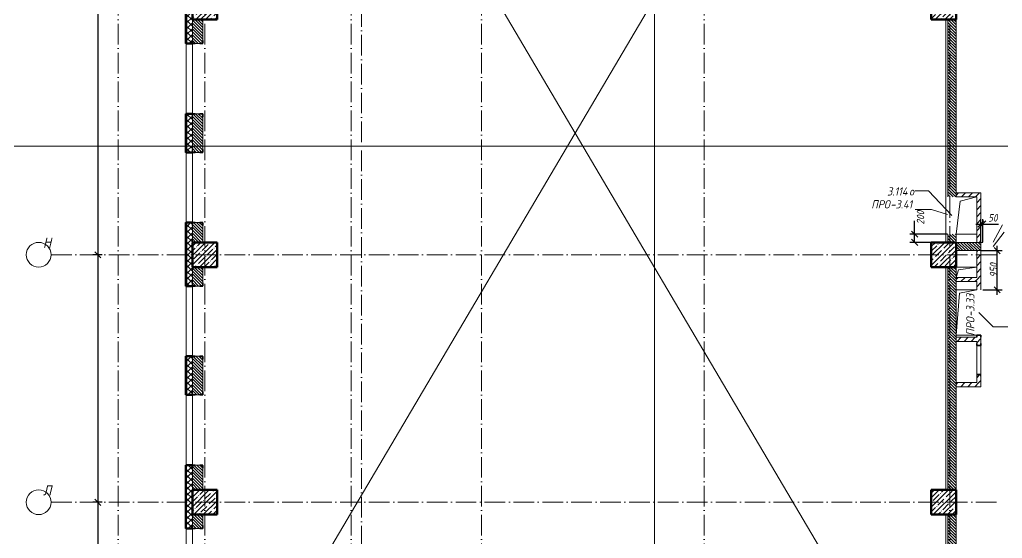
# Model space of a CAD drawing. Header units: millimetres. Extents: x -401725 to 250493, y 305116 to 802890.
# Drawn here: x 211251 to 235057, y 329991 to 342567 of the extents above; entities that cross this region are included whole.
import ezdxf

# ---------------------------------------------------------------- set-up
doc = ezdxf.new("R2010")
doc.units = ezdxf.units.MM
doc.linetypes.add('50_200_ШТРИХ_1Т_ш5_п1_п1_', pattern=[700, 500, -100, 0, -100])
for name, color, linetype, lineweight in [('A-____-____-DIMS', 7, 'Continuous', 9), ('A-DETL-____-OTLN-4', 7, 'Continuous', 18), ('A-FLOR-____-OTLN', 7, 'Continuous', 9), ('A-GENM-____-IDEN', 7, 'Continuous', 9), ('A-GENM-____-MCUT', 7, 'Continuous', 25), ('A-GENM-____-OTLN', 7, 'Continuous', 9), ('A-GENM-____-OTLN-1', 7, 'Continuous', 25), ('A-GLAZ-____-IDEN', 7, 'Continuous', 9), ('A-WALL-____-MCUT-2', 7, 'Continuous', 50), ('A-WALL-____-MCUT-3', 7, 'Continuous', 9), ('A-WALL-____-OTLN', 7, 'Continuous', 9), ('A-WALL-____-PATT-1', 7, 'Continuous', 9), ('A-WALL-FNSH-MCUT-1', 7, 'Continuous', 9), ('I-WALL-____-OTLN', 7, 'Continuous', 9), ('S-COLS-____-MCUT', 7, 'Continuous', 50), ('S-COLS-____-OTLN', 7, 'Continuous', 9), ('S-GRID-____-IDEN', 7, 'Continuous', 9), ('S-GRID-____-OTLN-1', 7, '50_200_ШТРИХ_1Т_ш5_п1_п1_', 9)]:
    doc.layers.add(name, color=color, linetype=linetype, lineweight=lineweight)
doc.layers.add('G-____-____-SYMB-1', color=9, linetype='Continuous', lineweight=9, true_color=0x808080)
doc.styles.add('ISOCPEUR_I', font='isocpeui.ttf', dxfattribs={"width": 0.9, "height": 2.5})
doc.styles.add('ISOCPEUR_I_10', font='isocpeui.ttf', dxfattribs={"width": 0.9, "height": 180})
doc.styles.add('ISOCPEUR_I_9', font='isocpeui.ttf', dxfattribs={"width": 0.9, "height": 250})
doc.dimstyles.new('ISO-1_8_0_9К_СРЕДНИЙ_Кладочные_3', dxfattribs={"dimscale": 304.8, "dimtxt": 179.276612, "dimasz": 0.492126, "dimexe": 0.393701, "dimexo": 0, "dimgap": 0, "dimtad": 1, "dimdec": 3, "dimrnd": 0.001, "dimdsep": 46, "dimtxsty": 'ISOCPEUR_I_10', "dimblk1": 'OBLIQUE', "dimblk2": 'OBLIQUE', "dimsah": 1, "dimcen": 0.09, "dimdle": 0.393701, "dimazin": 0, "dimtfac": 1, "dimtdec": 4, "dimtix": 1, "dimtmove": 0, "dimatfit": 3, "dimfxl": 1, "dimtvp": 1, "dimtolj": 1, "dimtzin": 0, "dimarcsym": 2})
doc.dimstyles.new('ISO-1_8_0_9К_СРЕДНИЙ_Кладочные_4', dxfattribs={"dimscale": 304.8, "dimtxt": 179.276612, "dimasz": 0.492126, "dimexe": 0.393701, "dimexo": 0, "dimgap": 0, "dimtad": 1, "dimdec": 3, "dimrnd": 0.001, "dimdsep": 46, "dimtxsty": 'ISOCPEUR_I_10', "dimblk1": 'OBLIQUE', "dimblk2": 'OBLIQUE', "dimsah": 1, "dimcen": 0.09, "dimdle": 0.393701, "dimazin": 0, "dimtfac": 1, "dimtdec": 4, "dimtix": 1, "dimtmove": 1, "dimatfit": 3, "dimfxl": 1, "dimtvp": 1, "dimtolj": 1, "dimtzin": 0, "dimarcsym": 2})
doc.dimstyles.new('ISO-2_5_0_9К_БОЛЬШОЙ_ОСИ', dxfattribs={"dimscale": 304.8, "dimtxt": 248.995294, "dimasz": 0.492126, "dimexe": 0.393701, "dimexo": 0, "dimgap": 0, "dimtad": 1, "dimdec": 0, "dimzin": 0, "dimdsep": 46, "dimtxsty": 'ISOCPEUR_I', "dimblk1": 'OBLIQUE', "dimblk2": 'OBLIQUE', "dimsah": 1, "dimcen": 0.09, "dimdle": 0.393701, "dimazin": 0, "dimtfac": 1, "dimtdec": 4, "dimtix": 1, "dimtmove": 0, "dimatfit": 3, "dimfxl": 1, "dimtvp": 1, "dimtolj": 1, "dimtzin": 0, "dimarcsym": 2})
pattern_1 = [(135, (144685.44, 312186.367), (-35.35534, -35.35534), [])]
pattern_2 = [(45, (144685.44, 312186.37), (-84.85281, 84.85281), [])]

# ---------------------------------------------------------------- blocks, each defined once
blk = doc.blocks.new('BSC_Колонна _Прямоугольная - 600х600-V15-АР1_План отверстий 3 этажа в осях 1-64_А-ГГ')
at = {"layer": 'S-COLS-____-OTLN'}
h = blk.add_hatch(dxfattribs=at)
h.set_pattern_fill('FP_51', color=256, style=0, pattern_type=2)
h.set_pattern_definition([(45, (-71050, -30681.04), (-114.04925, 114.04925), []), (45, (-70935.95, -30681.04), (-114.04925, 114.04925), [201.613, -40.323, 3.353, -36.97])])
h.paths.add_polyline_path([(-300, -300), (300, -300), (300, 300), (-300, 300)], flags=0)
at = {"layer": 'S-COLS-____-MCUT'}
for p, q in [((300, 300), (-300, 300)), ((-300, 300), (-300, -300)), ((300, -300), (300, 300)), ((-300, -300), (300, -300))]:
    blk.add_line(p, q, dxfattribs=at)
blk = doc.blocks.new('BSC_Колонна _Прямоугольная - 600х600-V16-АР1_План отверстий 3 этажа в осях 1-64_А-ГГ')
at = {"layer": 'S-COLS-____-OTLN'}
h = blk.add_hatch(dxfattribs=at)
h.set_pattern_fill('FP_52', color=256, style=0, pattern_type=2)
h.set_pattern_definition([(45, (-71050, -24681.04), (-114.04925, 114.04925), []), (45, (-70935.95, -24681.04), (-114.04925, 114.04925), [201.613, -40.323, 3.353, -36.97])])
h.paths.add_polyline_path([(-300, -300), (300, -300), (300, 300), (-300, 300), (-300, 134)], flags=0)
at = {"layer": 'S-COLS-____-MCUT'}
for p, q in [((300, 300), (-300, 300)), ((-300, 300), (-300, -300)), ((300, -300), (300, 300)), ((-300, -300), (300, -300))]:
    blk.add_line(p, q, dxfattribs=at)
blk = doc.blocks.new('BSC_Колонна _Прямоугольная - 600х600-V17-АР1_План отверстий 3 этажа в осях 1-64_А-ГГ')
at = {"layer": 'S-COLS-____-OTLN'}
h = blk.add_hatch(dxfattribs=at)
h.set_pattern_fill('FP_53', color=256, style=0, pattern_type=2)
h.set_pattern_definition([(45, (-71050, -18681.04), (-114.04925, 114.04925), []), (45, (-70935.95, -18681.04), (-114.04925, 114.04925), [201.613, -40.323, 3.353, -36.97])])
h.paths.add_polyline_path([(-300, -300), (300, -300), (300, 300), (-300, 300)], flags=0)
at = {"layer": 'S-COLS-____-MCUT'}
for p, q in [((300, 300), (-300, 300)), ((-300, 300), (-300, -300)), ((300, -300), (300, 300)), ((-300, -300), (300, -300))]:
    blk.add_line(p, q, dxfattribs=at)
blk = doc.blocks.new('BSC_Колонна _Прямоугольная - 600х600-V18-АР1_План отверстий 3 этажа в осях 1-64_А-ГГ')
at = {"layer": 'S-COLS-____-OTLN'}
h = blk.add_hatch(dxfattribs=at)
h.set_pattern_fill('FP_55', color=256, style=0, pattern_type=2)
h.set_pattern_definition([(45, (-88950, -30681.04), (-114.04925, 114.04925), []), (45, (-88835.95, -30681.04), (-114.04925, 114.04925), [201.613, -40.323, 3.353, -36.97])])
h.paths.add_polyline_path([(-300, -300), (300, -300), (300, 300), (-300, 300)], flags=0)
at = {"layer": 'S-COLS-____-MCUT'}
for p, q in [((300, 300), (-300, 300)), ((-300, 300), (-300, -300)), ((300, -300), (300, 300)), ((-300, -300), (300, -300))]:
    blk.add_line(p, q, dxfattribs=at)
blk = doc.blocks.new('BSC_Колонна _Прямоугольная - 600х600-V19-АР1_План отверстий 3 этажа в осях 1-64_А-ГГ')
at = {"layer": 'S-COLS-____-OTLN'}
h = blk.add_hatch(dxfattribs=at)
h.set_pattern_fill('FP_56', color=256, style=0, pattern_type=2)
h.set_pattern_definition([(45, (-88950, -24681.04), (-114.04925, 114.04925), []), (45, (-88835.95, -24681.04), (-114.04925, 114.04925), [201.613, -40.323, 3.353, -36.97])])
h.paths.add_polyline_path([(-300, -300), (300, -300), (300, 300), (-300, 300), (-300, 134)], flags=0)
at = {"layer": 'S-COLS-____-MCUT'}
for p, q in [((300, 300), (-300, 300)), ((-300, 300), (-300, -300)), ((300, -300), (300, 300)), ((-300, -300), (300, -300))]:
    blk.add_line(p, q, dxfattribs=at)
blk = doc.blocks.new('BSC_Колонна _Прямоугольная - 600х600-V20-АР1_План отверстий 3 этажа в осях 1-64_А-ГГ')
at = {"layer": 'S-COLS-____-OTLN'}
h = blk.add_hatch(dxfattribs=at)
h.set_pattern_fill('FP_57', color=256, style=0, pattern_type=2)
h.set_pattern_definition([(45, (-88950, -18681.04), (-114.04925, 114.04925), []), (45, (-88835.95, -18681.04), (-114.04925, 114.04925), [201.613, -40.323, 3.353, -36.97])])
h.paths.add_polyline_path([(-300, -300), (300, -300), (300, 300), (-300, 300)], flags=0)
at = {"layer": 'S-COLS-____-MCUT'}
for p, q in [((300, 300), (-300, 300)), ((-300, 300), (-300, -300)), ((300, -300), (300, 300)), ((-300, -300), (300, -300))]:
    blk.add_line(p, q, dxfattribs=at)
blk = doc.blocks.new('Фахверк_СКБ_Уголок - 250_3380-27498580-АР1_План отверстий 3 этажа в осях 1-64_А-ГГ')
at = {"layer": 'A-GENM-____-MCUT'}
for p, q in [((200, 181), (125, 181)), ((125, 181), (125, 106)), ((125, 106), (131, 106)), ((131, 106), (131, 175)), ((131, 175), (200, 175)), ((200, 175), (200, 181)), ((131, -6), (125, -6)), ((125, -6), (125, -81)), ((125, -81), (200, -81)), ((131, -75), (131, -6)), ((200, -75), (131, -75)), ((200, -81), (200, -75))]:
    blk.add_line(p, q, dxfattribs=at)
blk = doc.blocks.new('AR_Отверстие прямоугольное _в плите_ - AR_Отверстие прямоугольное _в плите_-30552785-АР1_План отверстий 3 этажа в осях 1-64_А-ГГ')
at = {"layer": 'A-GENM-____-OTLN'}
for p, q in [((-250, -450), (-150, 350)), ((-150, 350), (250, 450)), ((-250, -450), (250, -450))]:
    blk.add_line(p, q, dxfattribs=at)
blk = doc.blocks.new('AR_Отверстие прямоугольное _в плите_ - AR_Отверстие прямоугольное _в плите_-30459257-АР1_План отверстий 3 этажа в осях 1-64_А-ГГ')
at = {"layer": 'A-GENM-____-OTLN'}
for p, q in [((250, 125), (-250, 125)), ((-250, -125), (-188, 63)), ((-188, 63), (250, 125))]:
    blk.add_line(p, q, dxfattribs=at)
blk = doc.blocks.new('AR_Отверстие прямоугольное _в плите_ - AR_Отверстие прямоугольное _в плите_-V208-АР1_План отверстий 3 этажа в осях 1-64_А-ГГ')
at = {"layer": 'A-GENM-____-OTLN'}
for p, q in [((250, 550), (-250, 550)), ((-167, 467), (250, 550)), ((-250, -550), (-167, 467)), ((-250, -550), (250, -550))]:
    blk.add_line(p, q, dxfattribs=at)
blk = doc.blocks.new('154_Фахверк_СКБ_Швеллер - Тип_100_3960_зеркало-36793856-АР1_План отверстий 3 этажа в осях 1-64_А-ГГ')
at = {"layer": 'A-GENM-____-MCUT'}
for p, q in [((175, 50), (125, 50)), ((125, 50), (125, -50)), ((128, 47), (175, 47)), ((128, -47), (128, 47)), ((175, 47), (175, 50)), ((125, -50), (175, -50)), ((175, -47), (128, -47)), ((175, -50), (175, -47))]:
    blk.add_line(p, q, dxfattribs=at)
blk = doc.blocks.new('154_Стойка_СКБ_Швеллер - СМ-2180_100-28318692-АР1_План отверстий 3 этажа в осях 1-64_А-ГГ')
at = {"layer": 'A-GENM-____-MCUT'}
for p, q in [((171, 50), (125, 50)), ((125, 50), (125, -50)), ((129.5, 42.4), (171, 42.4)), ((129.5, -42.4), (129.5, 42.4)), ((171, 42.4), (171, 50)), ((125, -50), (171, -50)), ((171, -42.4), (129.5, -42.4)), ((171, -50), (171, -42.4))]:
    blk.add_line(p, q, dxfattribs=at)
blk = doc.blocks.new('Ось сетки - Круг_Ø6_00__ISO-2_5_0_9K_-25732049-АР1_План отверстий 3 этажа в осях 1-64_А-ГГ')
at = {"layer": 'S-GRID-____-IDEN'}
blk.add_circle((0, 0), 3, dxfattribs=at)
blk = doc.blocks.new('_Oblique')
at = {"color": 0, "linetype": 'ByBlock', "lineweight": -2}
blk.add_line((-0.5, -0.5), (0.5, 0.5), dxfattribs=at)
blk = doc.blocks.new('*D10105')
at = {"layer": 'A-____-____-DIMS', "color": 0, "lineweight": -2, "transparency": 16777216}
for p, q in [((213252, 342867), (213026, 342867)), ((213146, 342987), (213146, 336747)), ((213252, 336867), (213026, 336867))]:
    blk.add_line(p, q, dxfattribs=at)
at = {"layer": 'Defpoints', "color": 0, "transparency": 16777216}
for p in [(213252, 342867), (213146, 336867), (213252, 336867)]:
    blk.add_point(p, dxfattribs=at)
at = {"layer": 'A-____-____-DIMS', "color": 0, "lineweight": -2, "transparency": 16777216, "xscale": 150, "yscale": 150, "zscale": 150}
for p, rotation in [((213146, 342867), 90), ((213146, 336867), 270)]:
    blk.add_blockref('_Oblique', p, dxfattribs=dict(at, rotation=rotation))
at = {"layer": 'A-____-____-DIMS', "color": 0, "transparency": 16777216, "insert": (213145, 339867), "char_height": 2.5, "width": 758.48, "attachment_point": 5, "rotation": 90, "style": 'ISOCPEUR_I'}
blk.add_mtext('\\A1;6000', dxfattribs=at)
blk = doc.blocks.new('*D10106')
at = {"layer": 'A-____-____-DIMS', "color": 0, "lineweight": -2, "transparency": 16777216}
for p, q in [((213252, 336867), (213026, 336867)), ((213146, 336987), (213146, 330747)), ((213252, 330867), (213026, 330867))]:
    blk.add_line(p, q, dxfattribs=at)
at = {"layer": 'Defpoints', "color": 0, "transparency": 16777216}
for p in [(213252, 336867), (213146, 330867), (213252, 330867)]:
    blk.add_point(p, dxfattribs=at)
at = {"layer": 'A-____-____-DIMS', "color": 0, "lineweight": -2, "transparency": 16777216, "xscale": 150, "yscale": 150, "zscale": 150}
for p, rotation in [((213146, 336867), 90), ((213146, 330867), 270)]:
    blk.add_blockref('_Oblique', p, dxfattribs=dict(at, rotation=rotation))
at = {"layer": 'A-____-____-DIMS', "color": 0, "transparency": 16777216, "insert": (213145, 333867), "char_height": 2.5, "width": 758.48, "attachment_point": 5, "rotation": 90, "style": 'ISOCPEUR_I'}
blk.add_mtext('\\A1;6000', dxfattribs=at)
blk = doc.blocks.new('*D10107')
at = {"layer": 'A-____-____-DIMS', "color": 0, "lineweight": -2, "transparency": 16777216}
for p, q in [((213146, 330987), (213146, 328397)), ((213252, 330867), (213026, 330867)), ((213252, 328517), (213026, 328517))]:
    blk.add_line(p, q, dxfattribs=at)
at = {"layer": 'Defpoints', "color": 0, "transparency": 16777216}
for p in [(213252, 330867), (213146, 328517), (213252, 328517)]:
    blk.add_point(p, dxfattribs=at)
at = {"layer": 'A-____-____-DIMS', "color": 0, "lineweight": -2, "transparency": 16777216, "xscale": 150, "yscale": 150, "zscale": 150}
for p, rotation in [((213146, 330867), 90), ((213146, 328517), 270)]:
    blk.add_blockref('_Oblique', p, dxfattribs=dict(at, rotation=rotation))
at = {"layer": 'A-____-____-DIMS', "color": 0, "transparency": 16777216, "insert": (213145, 329692), "char_height": 2.5, "width": 758.48, "attachment_point": 5, "rotation": 90, "style": 'ISOCPEUR_I'}
blk.add_mtext('\\A1;2350', dxfattribs=at)
blk = doc.blocks.new('*D10088')
at = {"layer": 'A-____-____-DIMS', "color": 0, "lineweight": -2, "transparency": 16777216}
for p, q in [((234415, 337612), (234585, 337612)), ((234535, 337167), (234535, 337732)), ((234585, 337173), (234585, 337732)), ((234585, 337612), (234962, 337612))]:
    blk.add_line(p, q, dxfattribs=at)
at = {"layer": 'Defpoints', "color": 0, "transparency": 16777216}
for p in [(234585, 337612), (234535, 337167), (234585, 337173)]:
    blk.add_point(p, dxfattribs=at)
at = {"layer": 'A-____-____-DIMS', "color": 0, "lineweight": -2, "transparency": 16777216, "xscale": 150, "yscale": 150, "zscale": 150, "rotation": 180}
blk.add_blockref('_Oblique', (234535, 337612), dxfattribs=at)
at = {"layer": 'A-____-____-DIMS', "color": 0, "lineweight": -2, "transparency": 16777216, "xscale": 150, "yscale": 150, "zscale": 150}
blk.add_blockref('_Oblique', (234585, 337612), dxfattribs=at)
at = {"layer": 'A-____-____-DIMS', "color": 0, "transparency": 16777216, "insert": (234712, 337852), "char_height": 180, "width": 273.05, "attachment_point": 1, "line_spacing_factor": 1.149209, "style": 'ISOCPEUR_I_10'}
blk.add_mtext('\\A1;50', dxfattribs=at)
blk = doc.blocks.new('*D10069')
at = {"layer": 'A-____-____-DIMS', "color": 0, "lineweight": -2, "transparency": 16777216}
for p, q in [((232932, 337367), (232932, 337687)), ((233729, 337367), (232812, 337367)), ((232932, 337167), (232932, 337487)), ((233735, 337167), (232812, 337167))]:
    blk.add_line(p, q, dxfattribs=at)
at = {"layer": 'Defpoints', "color": 0, "transparency": 16777216}
for p in [(233729, 337367), (232932, 337167), (233735, 337167)]:
    blk.add_point(p, dxfattribs=at)
at = {"layer": 'A-____-____-DIMS', "color": 0, "lineweight": -2, "transparency": 16777216, "xscale": 150, "yscale": 150, "zscale": 150}
for p, rotation in [((232932, 337367), 90), ((232932, 337167), 270)]:
    blk.add_blockref('_Oblique', p, dxfattribs=dict(at, rotation=rotation))
at = {"layer": 'A-____-____-DIMS', "color": 0, "transparency": 16777216, "insert": (232984, 337602), "char_height": 180, "width": 409.58, "attachment_point": 1, "rotation": 90, "line_spacing_factor": 1.149209, "style": 'ISOCPEUR_I_10'}
blk.add_mtext('\\A1;200', dxfattribs=at)
blk = doc.blocks.new('*D10078')
at = {"layer": 'A-____-____-DIMS', "color": 0, "lineweight": -2, "transparency": 16777216}
for p, q in [((234535, 336967), (235053, 336967)), ((234933, 335897), (234933, 337087)), ((234585, 336017), (235053, 336017))]:
    blk.add_line(p, q, dxfattribs=at)
at = {"layer": 'Defpoints', "color": 0, "transparency": 16777216}
for p in [(234535, 336967), (234933, 336967), (234585, 336017)]:
    blk.add_point(p, dxfattribs=at)
at = {"layer": 'A-____-____-DIMS', "color": 0, "lineweight": -2, "transparency": 16777216, "xscale": 150, "yscale": 150, "zscale": 150}
for p, rotation in [((234933, 336967), 90), ((234933, 336017), 270)]:
    blk.add_blockref('_Oblique', p, dxfattribs=dict(at, rotation=rotation))
at = {"layer": 'A-____-____-DIMS', "color": 0, "transparency": 16777216, "insert": (234843, 336492), "char_height": 180, "width": 409.58, "attachment_point": 5, "rotation": 90, "style": 'ISOCPEUR_I_10'}
blk.add_mtext('\\A1;950', dxfattribs=at)

msp = doc.modelspace()

# ---------------------------------------------------------------- hatches: boundary and pattern name
at = {"layer": 'A-WALL-____-PATT-1'}
h = msp.add_hatch(dxfattribs=at)
h.set_pattern_fill('FP_1', color=256, style=0, pattern_type=2)
h.set_pattern_definition([(45, (144685.44, 312186.37), (-70.71068, 70.71068), []), (135, (144685.44, 312186.37), (-70.71068, -70.71068), [])])
h.paths.add_polyline_path([(215285.4376, 324517.4093), (215435.4376, 324517.4093), (215435.4376, 325812.4093), (215429.4376, 325812.4093), (215429.4376, 325887.4093), (215285.4376, 325887.4093)], flags=0)
h.paths.add_polyline_path([(215370.3322, 327587.4093), (215429.4376, 327587.4093), (215429.4376, 327662.4093), (215435.4376, 327662.4093), (215435.4376, 328452.4093), (215429.4376, 328452.4093), (215429.4376, 328527.4093), (215285.4376, 328527.4093), (215285.4376, 327587.4093)], flags=0)
h.paths.add_polyline_path([(215370.3322, 330227.4093), (215429.4376, 330227.4093), (215429.4376, 330302.4093), (215435.4376, 330302.4093), (215435.4376, 331692.4093), (215429.4376, 331692.4093), (215429.4376, 331767.4093), (215285.4376, 331767.4093), (215285.4376, 330227.4093)], flags=0)
h.paths.add_polyline_path([(215370.3322, 333467.4093), (215429.4376, 333467.4093), (215429.4376, 333542.4093), (215435.4376, 333542.4093), (215435.4376, 334332.4093), (215429.4376, 334332.4093), (215429.4376, 334407.4093), (215285.4376, 334407.4093), (215285.4376, 333467.4093)], flags=0)
h.paths.add_polyline_path([(215370.3322, 336107.4093), (215429.4376, 336107.4093), (215429.4376, 336182.4093), (215435.4376, 336182.4093), (215435.4376, 337572.4093), (215429.4376, 337572.4093), (215429.4376, 337647.4093), (215285.4376, 337647.4093), (215285.4376, 336107.4093)], flags=0)
h.paths.add_polyline_path([(215285.4376, 339347.4093), (215429.4376, 339347.4093), (215429.4376, 339422.4093), (215435.4376, 339422.4093), (215435.4376, 340212.4093), (215429.4376, 340212.4093), (215429.4376, 340287.4093), (215285.4376, 340287.4093)], flags=0)
h.paths.add_polyline_path([(215285.4376, 341987.4093), (215429.4376, 341987.4093), (215429.4376, 342062.4093), (215435.4376, 342062.4093), (215435.4376, 343452.4093), (215429.4376, 343452.4093), (215429.4376, 343527.4093), (215285.4376, 343527.4093)], flags=0)
h.paths.add_polyline_path([(215285.4376, 345227.4093), (215429.4376, 345227.4093), (215429.4376, 345302.4093), (215435.4376, 345302.4093), (215435.4376, 346092.4093), (215429.4376, 346092.4093), (215429.4376, 346167.4093), (215285.4376, 346167.4093)], flags=0)
h.paths.add_polyline_path([(215429.4376, 347867.4093), (215429.4376, 347942.4093), (215435.4376, 347942.4093), (215435.4376, 349332.4093), (215429.4376, 349332.4093), (215429.4376, 349407.4093), (215285.4376, 349407.4093), (215285.4376, 347867.4093), (215370.3322, 347867.4093)], flags=0)
h.paths.add_polyline_path([(215429.4376, 351107.4093), (215429.4376, 351182.4093), (215435.4376, 351182.4093), (215435.4376, 351972.4093), (215429.4376, 351972.4093), (215429.4376, 352047.4093), (215285.4376, 352047.4093), (215285.4376, 351107.4093), (215370.3322, 351107.4093)], flags=0)
h.paths.add_polyline_path([(215429.4376, 353747.4093), (215429.4376, 353822.4093), (215435.4376, 353822.4093), (215435.4376, 355117.4093), (215285.4376, 355117.4093), (215285.4376, 353747.4093), (215370.3322, 353747.4093)], flags=0)
h = msp.add_hatch(dxfattribs=at)
h.set_pattern_fill('FP_6', color=256, style=0, pattern_type=2)
h.set_pattern_definition(pattern_1)
h.paths.add_polyline_path([(215504.4376, 337167.4093), (215685.4376, 337167.4093), (215685.4376, 337641.4093), (215616.4376, 337641.4093), (215616.4376, 337647.4093), (215504.4376, 337647.4093), (215504.4376, 337641.4093), (215435.4376, 337641.4093), (215435.4376, 337167.4093)], flags=0)
h.paths.add_polyline_path([(215504.4376, 339347.4093), (215616.4376, 339347.4093), (215616.4376, 339353.4093), (215685.4376, 339353.4093), (215685.4376, 340281.4093), (215616.4376, 340281.4093), (215616.4376, 340287.4093), (215504.4376, 340287.4093), (215504.4376, 340281.4093), (215435.4376, 340281.4093), (215435.4376, 339353.4093), (215504.4376, 339353.4093)], flags=0)
h.paths.add_polyline_path([(215616.4376, 341987.4093), (215616.4376, 341993.4093), (215685.4376, 341993.4093), (215685.4376, 342567.4093), (215435.4376, 342567.4093), (215435.4376, 341993.4093), (215504.4376, 341993.4093), (215504.4376, 341987.4093)], flags=0)
h = msp.add_hatch(dxfattribs=at)
h.set_pattern_fill('FP_6', color=256, style=0, pattern_type=2)
h.set_pattern_definition(pattern_1)
h.paths.add_polyline_path([(233935.4376, 337167.4093), (233935.4376, 337367.4093), (233735.4376, 337367.4093), (233735.4376, 337167.4093)], flags=0)
h.paths.add_polyline_path([(233735.4376, 338267.4093), (233935.4376, 338267.4093), (233935.4376, 342567.4093), (233735.4376, 342567.4093), (233735.4376, 340441.3927)], flags=0)
h = msp.add_hatch(dxfattribs=at)
h.set_pattern_fill('FP_4', color=256, style=0, pattern_type=2)
h.set_pattern_definition(pattern_2)
h.paths.add_polyline_path([(234435.4376, 338267.4093), (234535.4376, 338267.4093), (234535.4376, 338367.4093), (233935.4376, 338367.4093), (233935.4376, 338267.4093)], flags=0)
h = msp.add_hatch(dxfattribs=at)
h.set_pattern_fill('FP_4', color=256, style=0, pattern_type=2)
h.set_pattern_definition(pattern_2)
h.paths.add_polyline_path([(234535.4376, 337167.4093), (234535.4376, 338267.4093), (234435.4376, 338267.4093), (234435.4376, 337167.4093)], flags=0)
h = msp.add_hatch(dxfattribs=at)
h.set_pattern_fill('FP_6', color=256, style=0, pattern_type=2)
h.set_pattern_definition(pattern_1)
h.paths.add_polyline_path([(234535.4376, 336967.4093), (234535.4376, 337167.4093), (233935.4376, 337167.4093), (233935.4376, 336967.4093)], flags=0)
h = msp.add_hatch(dxfattribs=at)
h.set_pattern_fill('FP_4', color=256, style=0, pattern_type=2)
h.set_pattern_definition(pattern_2)
h.paths.add_polyline_path([(234527.8376, 333767.4093), (234535.4376, 333767.4093), (234535.4376, 333921.4093), (234527.8376, 333921.4093), (234527.8376, 333962.9093), (234443.0376, 333962.9093), (234443.0376, 333921.4093), (234435.4376, 333921.4093), (234435.4376, 333767.4093), (234443.0376, 333767.4093)], flags=0)
h.paths.add_polyline_path([(234438.4376, 334670.4093), (234532.4376, 334670.4093), (234532.4376, 334717.4093), (234535.4376, 334717.4093), (234535.4376, 334867.4093), (234532.4376, 334867.4093), (234532.4376, 334914.4093), (234438.4376, 334914.4093), (234438.4376, 334867.4093), (234435.4376, 334867.4093), (234435.4376, 334717.4093), (234438.4376, 334717.4093)], flags=0)
h.paths.add_polyline_path([(234448.3408, 336017.4093), (234535.4376, 336017.4093), (234535.4376, 336967.4093), (234435.4376, 336967.4093), (234435.4376, 336017.4093)], flags=0)
h = msp.add_hatch(dxfattribs=at)
h.set_pattern_fill('FP_6', color=256, style=0, pattern_type=2)
h.set_pattern_definition(pattern_1)
h.paths.add_polyline_path([(215504.4376, 331167.4093), (215685.4376, 331167.4093), (215685.4376, 331761.4093), (215616.4376, 331761.4093), (215616.4376, 331767.4093), (215504.4376, 331767.4093), (215504.4376, 331761.4093), (215435.4376, 331761.4093), (215435.4376, 331167.4093)], flags=0)
h.paths.add_polyline_path([(215616.4376, 333467.4093), (215616.4376, 333473.4093), (215685.4376, 333473.4093), (215685.4376, 334401.4093), (215616.4376, 334401.4093), (215616.4376, 334407.4093), (215504.4376, 334407.4093), (215504.4376, 334401.4093), (215435.4376, 334401.4093), (215435.4376, 333473.4093), (215504.4376, 333473.4093), (215504.4376, 333467.4093)], flags=0)
h.paths.add_polyline_path([(215616.4376, 336107.4093), (215616.4376, 336113.4093), (215685.4376, 336113.4093), (215685.4376, 336567.4093), (215435.4376, 336567.4093), (215435.4376, 336113.4093), (215504.4376, 336113.4093), (215504.4376, 336107.4093)], flags=0)
h = msp.add_hatch(dxfattribs=at)
h.set_pattern_fill('FP_6', color=256, style=0, pattern_type=2)
h.set_pattern_definition(pattern_1)
h.paths.add_polyline_path([(233935.4376, 331167.4093), (233935.4376, 336567.4093), (233735.4376, 336567.4093), (233735.4376, 331167.4093)], flags=0)
h = msp.add_hatch(dxfattribs=at)
h.set_pattern_fill('FP_4', color=256, style=0, pattern_type=2)
h.set_pattern_definition(pattern_2)
h.paths.add_polyline_path([(234435.4376, 336217.4093), (234435.4376, 336317.4093), (233935.4376, 336317.4093), (233935.4376, 336217.4093)], flags=0)
h = msp.add_hatch(dxfattribs=at)
h.set_pattern_fill('FP_4', color=256, style=0, pattern_type=2)
h.set_pattern_definition(pattern_2)
h.paths.add_polyline_path([(234435.4376, 334767.4093), (234435.4376, 334867.4093), (233935.4376, 334867.4093), (233935.4376, 334767.4093)], flags=0)
h = msp.add_hatch(dxfattribs=at)
h.set_pattern_fill('FP_4', color=256, style=0, pattern_type=2)
h.set_pattern_definition(pattern_2)
h.paths.add_polyline_path([(233935.4376, 333667.4093), (234535.4376, 333667.4093), (234535.4376, 333767.4093), (233935.4376, 333767.4093)], flags=0)
h = msp.add_hatch(dxfattribs=at)
h.set_pattern_fill('FP_6', color=256, style=0, pattern_type=2)
h.set_pattern_definition(pattern_1)
h.paths.add_polyline_path([(215616.4376, 325117.4093), (215685.4376, 325117.4093), (215685.4376, 325881.4093), (215616.4376, 325881.4093), (215616.4376, 325887.4093), (215504.4376, 325887.4093), (215504.4376, 325881.4093), (215435.4376, 325881.4093), (215435.4376, 325117.4093), (215504.4376, 325117.4093)], flags=0)
h.paths.add_polyline_path([(215504.4376, 327587.4093), (215616.4376, 327587.4093), (215616.4376, 327593.4093), (215685.4376, 327593.4093), (215685.4376, 328521.4093), (215616.4376, 328521.4093), (215616.4376, 328527.4093), (215504.4376, 328527.4093), (215504.4376, 328521.4093), (215435.4376, 328521.4093), (215435.4376, 327593.4093), (215504.4376, 327593.4093)], flags=0)
h.paths.add_polyline_path([(215504.4376, 330227.4093), (215616.4376, 330227.4093), (215616.4376, 330233.4093), (215685.4376, 330233.4093), (215685.4376, 330567.4093), (215435.4376, 330567.4093), (215435.4376, 330233.4093), (215504.4376, 330233.4093)], flags=0)
h = msp.add_hatch(dxfattribs=at)
h.set_pattern_fill('FP_6', color=256, style=0, pattern_type=2)
h.set_pattern_definition(pattern_1)
h.paths.add_polyline_path([(233935.4376, 325017.4093), (233935.4376, 330567.4093), (233735.4376, 330567.4093), (233735.4376, 325017.4093)], flags=0)

# ---------------------------------------------------------------- linework, layer by layer
at = {"layer": 'A-DETL-____-OTLN-4'}
for p, q in [((216035.4376, 325117.4093), (233435.4376, 354617.4093)), ((216035.4376, 354517.4093), (233435.4376, 325017.4093))]:
    msp.add_line(p, q, dxfattribs=at)
at = {"layer": 'A-FLOR-____-OTLN'}
for p, q in [((233685.4376, 342567.4093), (233685.4376, 337167.4093)), ((234435.4376, 337367.4093), (233935.4376, 337367.4093)), ((233685.4376, 336567.4093), (233685.4376, 331167.4093)), ((233935.4376, 336567.4093), (234435.4376, 336567.4093)), ((233935.4376, 336017.4093), (234435.4376, 336017.4093)), ((234435.4376, 334917.4093), (233935.4376, 334917.4093)), ((233685.4376, 330567.4093), (233685.4376, 325017.4093))]:
    msp.add_line(p, q, dxfattribs=at)
at = {"layer": 'A-GENM-____-IDEN'}
for p, q in [((233338.3375, 337962.4093), (232947.2375, 337962.4093)), ((233729.4376, 337842.4093), (233338.3375, 337962.4093)), ((234835.4376, 337173.4093), (235060.3043, 337596.4367))]:
    msp.add_line(p, q, dxfattribs=at)
at = {"layer": 'A-GLAZ-____-IDEN'}
for p, q in [((233264.6415, 338414.9367), (232944.2117, 338414.9367)), ((233835.4376, 337817.4093), (233264.6415, 338414.9367)), ((234835.4376, 337067.4093), (235098.2341, 337411.4537)), ((234485.4376, 335467.4093), (234836.5029, 335122.9695)), ((234836.5029, 335122.9695), (235199.2682, 335122.9695))]:
    msp.add_line(p, q, dxfattribs=at)
at = {"layer": 'A-WALL-____-MCUT-2'}
for p, q in [((215273.4376, 343527.4093), (215273.4376, 341987.4093)), ((215278.4376, 343527.4093), (215278.4376, 341987.4093)), ((215285.4376, 343527.4093), (215285.4376, 341987.4093)), ((215285.4376, 341987.4093), (215429.4376, 341987.4093)), ((215273.4376, 340287.4093), (215273.4376, 339347.4093)), ((215278.4376, 340287.4093), (215278.4376, 339347.4093)), ((215285.4376, 340287.4093), (215285.4376, 339347.4093)), ((215429.4376, 340287.4093), (215285.4376, 340287.4093)), ((215285.4376, 339347.4093), (215429.4376, 339347.4093)), ((215273.4376, 337647.4093), (215273.4376, 336107.4093)), ((215278.4376, 337647.4093), (215278.4376, 336107.4093)), ((215285.4376, 337647.4093), (215285.4376, 336107.4093)), ((215429.4376, 337647.4093), (215285.4376, 337647.4093)), ((215285.4376, 336107.4093), (215429.4376, 336107.4093)), ((215273.4376, 334407.4093), (215273.4376, 333467.4093)), ((215278.4376, 334407.4093), (215278.4376, 333467.4093)), ((215285.4376, 334407.4093), (215285.4376, 333467.4093)), ((215429.4376, 334407.4093), (215285.4376, 334407.4093)), ((215285.4376, 333467.4093), (215429.4376, 333467.4093)), ((215273.4376, 331767.4093), (215273.4376, 330227.4093)), ((215278.4376, 331767.4093), (215278.4376, 330227.4093)), ((215285.4376, 331767.4093), (215285.4376, 331767.4093)), ((215429.4376, 331767.4093), (215285.4376, 331767.4093)), ((215285.4376, 330227.4093), (215429.4376, 330227.4093))]:
    msp.add_line(p, q, dxfattribs=at)
at = {"layer": 'A-WALL-____-MCUT-3'}
for p, q in [((215435.4376, 342062.4093), (215435.4376, 342567.4093)), ((215685.4376, 342062.4093), (215685.4376, 342567.4093)), ((233735.4376, 342567.4093), (233735.4376, 338267.4093)), ((233935.4376, 338267.4093), (233935.4376, 342567.4093)), ((215504.4376, 341987.4093), (215616.4376, 341987.4093)), ((215435.4376, 339422.4093), (215435.4376, 340212.4093)), ((215616.4376, 340287.4093), (215504.4376, 340287.4093)), ((215685.4376, 339422.4093), (215685.4376, 340212.4093)), ((215504.4376, 339347.4093), (215616.4376, 339347.4093)), ((215435.4376, 337167.4093), (215435.4376, 337572.4093)), ((215616.4376, 337647.4093), (215504.4376, 337647.4093)), ((215685.4376, 337167.4093), (215685.4376, 337572.4093)), ((233735.4376, 337367.4093), (233735.4376, 337167.4093)), ((233935.4376, 337167.4093), (233935.4376, 337367.4093)), ((234535.4376, 337167.4093), (233935.4376, 337167.4093)), ((234535.4376, 336967.4093), (234535.4376, 337167.4093)), ((233935.4376, 336967.4093), (234535.4376, 336967.4093)), ((215435.4376, 336182.4093), (215435.4376, 336567.4093)), ((215685.4376, 336182.4093), (215685.4376, 336567.4093)), ((233735.4376, 336567.4093), (233735.4376, 331167.4093)), ((233935.4376, 331167.4093), (233935.4376, 336567.4093)), ((215504.4376, 336107.4093), (215616.4376, 336107.4093)), ((215435.4376, 333542.4093), (215435.4376, 334332.4093)), ((215616.4376, 334407.4093), (215504.4376, 334407.4093)), ((215685.4376, 333542.4093), (215685.4376, 334332.4093)), ((215504.4376, 333467.4093), (215616.4376, 333467.4093)), ((215435.4376, 331167.4093), (215435.4376, 331692.4093)), ((215616.4376, 331767.4093), (215504.4376, 331767.4093)), ((215685.4376, 331167.4093), (215685.4376, 331692.4093)), ((215435.4376, 330302.4093), (215435.4376, 330567.4093)), ((215685.4376, 330302.4093), (215685.4376, 330567.4093)), ((233735.4376, 330567.4093), (233735.4376, 325017.4093)), ((233935.4376, 325017.4093), (233935.4376, 330567.4093)), ((215504.4376, 330227.4093), (215616.4376, 330227.4093))]:
    msp.add_line(p, q, dxfattribs=at)
at = {"layer": 'A-WALL-____-OTLN'}
for p, q in [((215285.4376, 340287.4093), (215285.4376, 341987.4093)), ((215435.4376, 341987.4093), (215435.4376, 340287.4093)), ((215285.4376, 337647.4093), (215285.4376, 339347.4093)), ((215435.4376, 339347.4093), (215435.4376, 337647.4093)), ((215285.4376, 334407.4093), (215285.4376, 336107.4093)), ((215435.4376, 336107.4093), (215435.4376, 334407.4093)), ((215285.4376, 331767.4093), (215285.4376, 333467.4093)), ((215435.4376, 333467.4093), (215435.4376, 331767.4093)), ((215285.4376, 328527.4093), (215285.4376, 330227.4093)), ((215435.4376, 330227.4093), (215435.4376, 328527.4093))]:
    msp.add_line(p, q, dxfattribs=at)
at = {"layer": 'A-WALL-FNSH-MCUT-1'}
for p, q in [((215265.4376, 343527.4093), (215265.4376, 341987.4093)), ((215265.4376, 341987.4093), (215285.4376, 341987.4093)), ((215285.4376, 340287.4093), (215265.4376, 340287.4093)), ((215265.4376, 340287.4093), (215265.4376, 339347.4093)), ((215265.4376, 339347.4093), (215285.4376, 339347.4093)), ((234535.4376, 338367.4093), (233935.4376, 338367.4093)), ((234535.4376, 337167.4093), (234535.4376, 338367.4093)), ((233935.4376, 338267.4093), (234435.4376, 338267.4093)), ((233935.4376, 338267.4093), (233935.4376, 338267.4093)), ((234435.4376, 338267.4093), (234435.4376, 337167.4093)), ((215285.4376, 337647.4093), (215265.4376, 337647.4093)), ((215265.4376, 337647.4093), (215265.4376, 336107.4093)), ((234435.4376, 337167.4093), (234535.4376, 337167.4093)), ((234435.4376, 336967.4093), (234435.4376, 336317.4093)), ((234535.4376, 336017.4093), (234535.4376, 336967.4093)), ((234535.4376, 336967.4093), (234535.4376, 336967.4093)), ((234435.4376, 336317.4093), (233935.4376, 336317.4093)), ((233935.4376, 336217.4093), (234435.4376, 336217.4093)), ((234435.4376, 336217.4093), (234435.4376, 336017.4093)), ((215265.4376, 336107.4093), (215285.4376, 336107.4093)), ((234435.4376, 334867.4093), (233935.4376, 334867.4093)), ((233935.4376, 334767.4093), (234435.4376, 334767.4093)), ((234435.4376, 334767.4093), (234435.4376, 334717.4093)), ((234535.4376, 334717.4093), (234535.4376, 334867.4093)), ((215285.4376, 334407.4093), (215265.4376, 334407.4093)), ((215265.4376, 334407.4093), (215265.4376, 333467.4093)), ((234435.4376, 333767.4093), (233935.4376, 333767.4093)), ((234435.4376, 333921.4093), (234435.4376, 333767.4093)), ((234535.4376, 333667.4093), (234535.4376, 333921.4093)), ((233935.4376, 333667.4093), (234535.4376, 333667.4093)), ((215265.4376, 333467.4093), (215285.4376, 333467.4093)), ((215285.4376, 331767.4093), (215265.4376, 331767.4093)), ((215265.4376, 331767.4093), (215265.4376, 330227.4093)), ((215285.4376, 330227.4093), (215285.4376, 331767.4093)), ((215265.4376, 330227.4093), (215285.4376, 330227.4093))]:
    msp.add_line(p, q, dxfattribs=at)
at = {"layer": 'G-____-____-SYMB-1'}
for p, q in [((226628.4354, 357592.6935), (226628.4354, 307397.9095)), ((139585.5257, 339497.4093), (248834.51, 339497.4093))]:
    msp.add_line(p, q, dxfattribs=at)
at = {"layer": 'I-WALL-____-OTLN'}
for p, q in [((234535.4376, 337167.4093), (234585.4376, 337167.4093)), ((234585.4376, 336967.4093), (234535.4376, 336967.4093)), ((234435.4376, 333967.4093), (234435.4376, 334667.4093)), ((234535.4376, 334667.4093), (234535.4376, 333967.4093))]:
    msp.add_line(p, q, dxfattribs=at)
at = {"layer": 'S-GRID-____-OTLN-1'}
for p, q in [((213635.4376, 362067.327), (213635.4376, 307703.761)), ((215735.4376, 362067.327), (215735.4376, 307876.3562)), ((219285.4376, 362067.327), (219285.4376, 323517.4093)), ((222435.4376, 362067.327), (222435.4376, 320756.267)), ((227835.4376, 362067.327), (227835.4376, 324009.1017)), ((233785.4376, 362067.327), (233785.4376, 307703.761)), ((219535.4376, 361799.1306), (219535.4376, 323517.4093)), ((212012.2081, 336867.4093), (235004.2249, 336867.4093)), ((212012.2081, 330867.4093), (235004.2249, 330867.4093))]:
    msp.add_line(p, q, dxfattribs=at)

# ---------------------------------------------------------------- block references
at = {"layer": 'A-GENM-____-OTLN'}
for name, p in [('AR_Отверстие прямоугольное _в плите_ - AR_Отверстие прямоугольное _в плите_-30552785-АР1_План отверстий 3 этажа в осях 1-64_А-ГГ', (234185.4376, 337817.4093)), ('AR_Отверстие прямоугольное _в плите_ - AR_Отверстие прямоугольное _в плите_-30459257-АР1_План отверстий 3 этажа в осях 1-64_А-ГГ', (234185.4376, 336442.4093)), ('AR_Отверстие прямоугольное _в плите_ - AR_Отверстие прямоугольное _в плите_-V208-АР1_План отверстий 3 этажа в осях 1-64_А-ГГ', (234185.4376, 335467.4093))]:
    msp.add_blockref(name, p, dxfattribs=at)
at = {"layer": 'A-GENM-____-OTLN-1'}
for name, p, rotation in [('Фахверк_СКБ_Уголок - 250_3380-27498580-АР1_План отверстий 3 этажа в осях 1-64_А-ГГ', (215610.4376, 341862.4093), 89.99999999999991), ('Фахверк_СКБ_Уголок - 250_3380-27498580-АР1_План отверстий 3 этажа в осях 1-64_А-ГГ', (215510.4376, 340412.4093), 269.9999999999999), ('Фахверк_СКБ_Уголок - 250_3380-27498580-АР1_План отверстий 3 этажа в осях 1-64_А-ГГ', (215610.4376, 339222.4093), 89.99999999999991), ('Фахверк_СКБ_Уголок - 250_3380-27498580-АР1_План отверстий 3 этажа в осях 1-64_А-ГГ', (215510.4376, 337772.4093), 269.9999999999999), ('Фахверк_СКБ_Уголок - 250_3380-27498580-АР1_План отверстий 3 этажа в осях 1-64_А-ГГ', (215610.4376, 335982.4093), 89.99999999999991), ('154_Фахверк_СКБ_Швеллер - Тип_100_3960_зеркало-36793856-АР1_План отверстий 3 этажа в осях 1-64_А-ГГ', (234485.4376, 335042.4093), 269.9999999999996), ('154_Фахверк_СКБ_Швеллер - Тип_100_3960_зеркало-36793856-АР1_План отверстий 3 этажа в осях 1-64_А-ГГ', (234485.4376, 334542.4093), 89.99999999999962), ('Фахверк_СКБ_Уголок - 250_3380-27498580-АР1_План отверстий 3 этажа в осях 1-64_А-ГГ', (215510.4376, 334532.4093), 269.9999999999999), ('154_Стойка_СКБ_Швеллер - СМ-2180_100-28318692-АР1_План отверстий 3 этажа в осях 1-64_А-ГГ', (234485.4376, 334092.4093), 269.9999999999996), ('Фахверк_СКБ_Уголок - 250_3380-27498580-АР1_План отверстий 3 этажа в осях 1-64_А-ГГ', (215610.4376, 333342.4093), 89.99999999999991), ('Фахверк_СКБ_Уголок - 250_3380-27498580-АР1_План отверстий 3 этажа в осях 1-64_А-ГГ', (215510.4376, 331892.4093), 269.9999999999999), ('Фахверк_СКБ_Уголок - 250_3380-27498580-АР1_План отверстий 3 этажа в осях 1-64_А-ГГ', (215610.4376, 330102.4093), 89.99999999999991)]:
    msp.add_blockref(name, p, dxfattribs=dict(at, rotation=rotation))
at = {"layer": 'S-COLS-____-OTLN'}
for name, p in [('BSC_Колонна _Прямоугольная - 600х600-V15-АР1_План отверстий 3 этажа в осях 1-64_А-ГГ', (215735.4376, 342867.4093)), ('BSC_Колонна _Прямоугольная - 600х600-V18-АР1_План отверстий 3 этажа в осях 1-64_А-ГГ', (233635.4376, 342867.4093)), ('BSC_Колонна _Прямоугольная - 600х600-V16-АР1_План отверстий 3 этажа в осях 1-64_А-ГГ', (215735.4376, 336867.4093)), ('BSC_Колонна _Прямоугольная - 600х600-V19-АР1_План отверстий 3 этажа в осях 1-64_А-ГГ', (233635.4376, 336867.4093)), ('BSC_Колонна _Прямоугольная - 600х600-V17-АР1_План отверстий 3 этажа в осях 1-64_А-ГГ', (215735.4376, 330867.4093)), ('BSC_Колонна _Прямоугольная - 600х600-V20-АР1_План отверстий 3 этажа в осях 1-64_А-ГГ', (233635.4376, 330867.4093))]:
    msp.add_blockref(name, p, dxfattribs=at)
at = {"layer": 'S-GRID-____-IDEN', "xscale": 99.99999999999993, "yscale": 99.99999999999993, "zscale": 99.99999999999993, "rotation": 269.9999999999995}
for p in [(211712.2081, 336867.4093), (211712.2081, 330867.4093)]:
    msp.add_blockref('Ось сетки - Круг_Ø6_00__ISO-2_5_0_9K_-25732049-АР1_План отверстий 3 этажа в осях 1-64_А-ГГ', p, dxfattribs=at)

# ---------------------------------------------------------------- texts
at = {"layer": 'A-GENM-____-IDEN', "char_height": 200, "attachment_point": 1, "style": 'ISOCPEUR_I_9'}
for s, insert, width in [('ПРО', (231881.2158, 338189.5255), 562.784625), ('-3.41', (232345.5595, 338189.5255), 692.658)]:
    msp.add_mtext(s, dxfattribs=dict(at, insert=insert, width=width))
at = {"layer": 'A-GENM-____-IDEN', "char_height": 200, "attachment_point": 1, "rotation": 90, "style": 'ISOCPEUR_I_9'}
for s, insert, width in [('-3.33', (234182.1099, 335365.5171), 707.088375), ('ПРО', (234182.1099, 334901.1733), 562.784625)]:
    msp.add_mtext(s, dxfattribs=dict(at, insert=insert, width=width))
at = {"layer": 'A-GLAZ-____-IDEN', "char_height": 200, "attachment_point": 1, "style": 'ISOCPEUR_I_9'}
for s, insert, width in [('3.114', (232265.0541, 338502.5513), 649.366875), ('\\fISOCPEUR|b0|i1|c204|p34|;\\W.9;о', (232800.8354, 338502.5513), 158.734125)]:
    msp.add_mtext(s, dxfattribs=dict(at, insert=insert, width=width))
at = {"layer": 'S-GRID-____-IDEN', "char_height": 250, "width": 223.670812, "attachment_point": 1, "style": 'ISOCPEUR_I'}
for s, insert in [('\\fISOCPEUR|b0|i1|c204|p34|;\\W.9;Н', (211815.8937, 337281.2955)), ('\\fISOCPEUR|b0|i1|c204|p34|;\\W.9;Л', (211815.8937, 331281.2955))]:
    msp.add_mtext(s, dxfattribs=dict(at, insert=insert))

# ---------------------------------------------------------------- dimensions: what is measured, and where the dimension line sits
at = {"layer": 'A-____-____-DIMS'}
for base, p1, p2, dimstyle, override, picture, middle in [((213145.7956, 336867.4093), (213251.8616, 342867.4093), (213251.8616, 336867.4093), 'ISO-2_5_0_9К_БОЛЬШОЙ_ОСИ', {"dimpost": '<>', "dimfxl": 6000}, '*D10105', (213144.5456, 339867.4093)), ((213145.7956, 330867.4093), (213251.8616, 336867.4093), (213251.8616, 330867.4093), 'ISO-2_5_0_9К_БОЛЬШОЙ_ОСИ', {"dimpost": '<>', "dimfxl": 6000}, '*D10106', (213144.5456, 333867.4093)), ((234933.3096, 336967.4093), (234585.4376, 336017.4093), (234535.4376, 336967.4093), 'ISO-1_8_0_9К_СРЕДНИЙ_Кладочные_4', {"dimpost": '<>', "dimfxl": 951.314879}, '*D10078', (234843.3096, 336492.4093)), ((213145.7956, 328517.4093), (213251.8616, 330867.4093), (213251.8616, 328517.4093), 'ISO-2_5_0_9К_БОЛЬШОЙ_ОСИ', {"dimpost": '<>', "dimfxl": 2350}, '*D10107', (213144.5456, 329692.4093))]:
    dim = msp.add_linear_dim(base=base, p1=p1, p2=p2, angle=90, dimstyle=dimstyle, override=override, dxfattribs=at)
    dim.commit()
    dim.dimension.update_dxf_attribs({"geometry": picture, "text_midpoint": middle})
dim = msp.add_linear_dim(base=(232932.4331, 337167.4093), p1=(233729.4376, 337367.4093), p2=(233735.4376, 337167.4093), angle=90, dimstyle='ISO-1_8_0_9К_СРЕДНИЙ_Кладочные_3', override={"dimpost": '<>', "dimfxl": 200.08998}, dxfattribs=at)
dim.commit()
dim.dimension.update_dxf_attribs({"geometry": '*D10069', "text_midpoint": (233104.4968, 337687.1047), "dimtype": 160, "text_rotation": 90})
dim = msp.add_linear_dim(base=(234585.4376, 337611.7096), p1=(234535.4376, 337167.4093), p2=(234585.4376, 337173.4093), dimstyle='ISO-1_8_0_9К_СРЕДНИЙ_Кладочные_3', override={"dimpost": '<>', "dimfxl": 50.358713}, dxfattribs=at)
dim.commit()
dim.dimension.update_dxf_attribs({"geometry": '*D10088', "text_midpoint": (234848.7762, 337611.7096), "dimtype": 160})

doc.saveas('drawing.dxf')
